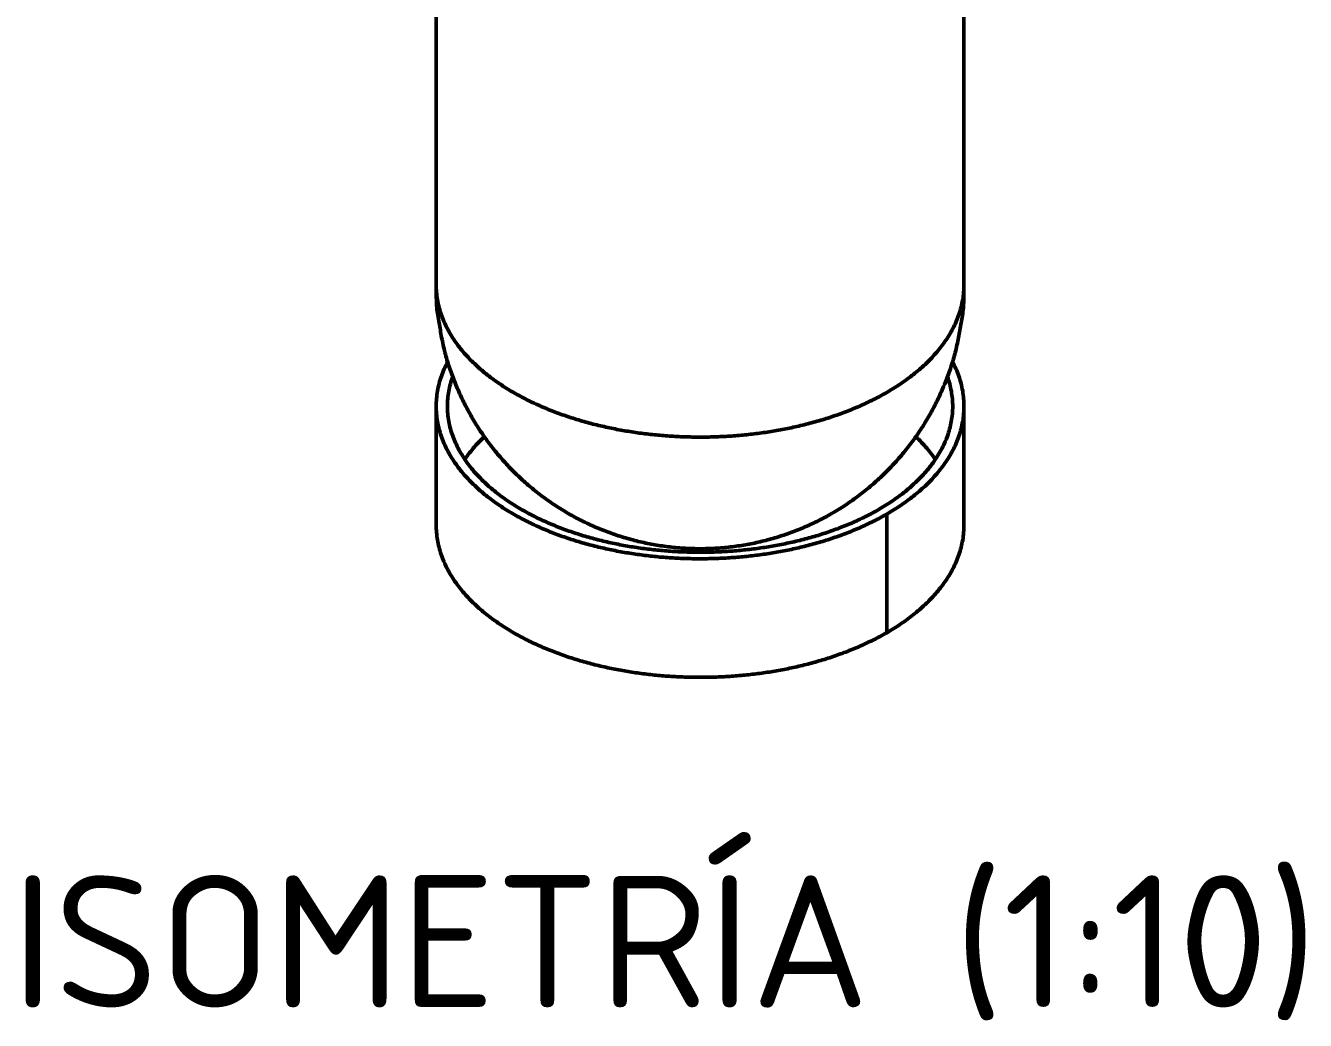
# Model space of a CAD drawing. Header units: millimetres. Extents: x 0 to 420, y 0 to 297.
# Drawn here: x 303.05 to 337, y 153.9 to 180.28 of the extents above; entities that cross this region are included whole.
import ezdxf
from ezdxf.enums import TextEntityAlignment as Align

# ---------------------------------------------------------------- set-up
doc = ezdxf.new("R2010")
doc.units = ezdxf.units.MM
doc.layers.add('01-VISIBLE', color=7, linetype='CONTINUOUS', lineweight=50)
doc.layers.add('06-TEXTO', color=7, linetype='CONTINUOUS', lineweight=25)
doc.styles.add('ISO3098', font='isocpeur.ttf')

msp = doc.modelspace()

# ---------------------------------------------------------------- linework, layer by layer
at = {"layer": '01-VISIBLE'}
for p, q in [((313.942, 173.41), (313.942, 186.629)), ((327.942, 173.41), (327.942, 186.629)), ((313.942, 167.041), (313.942, 170.185)), ((327.942, 167.041), (327.942, 170.185)), ((325.892, 167.327), (325.892, 164.184))]:
    msp.add_line(p, q, dxfattribs=at)
for points in [[(313.942, 173.41), (313.943, 173.36), (313.944, 173.31), (313.947, 173.26), (313.951, 173.21), (313.956, 173.16), (313.961, 173.11), (313.968, 173.061), (313.976, 173.011), (313.985, 172.962), (313.995, 172.913), (314.006, 172.864), (314.018, 172.816), (314.031, 172.767), (314.045, 172.719), (314.06, 172.671), (314.076, 172.624), (314.093, 172.577), (314.11, 172.53), (314.129, 172.483), (314.148, 172.437), (314.168, 172.391), (314.189, 172.346), (314.211, 172.301), (314.234, 172.256), (314.257, 172.212), (314.281, 172.168), (314.306, 172.124), (314.332, 172.081), (314.358, 172.038), (314.385, 171.996), (314.412, 171.954), (314.44, 171.913), (314.469, 171.872), (314.498, 171.831), (314.528, 171.791), (314.559, 171.751), (314.59, 171.712), (314.622, 171.673), (314.654, 171.635), (314.686, 171.597), (314.719, 171.559), (314.753, 171.522), (314.787, 171.485), (314.821, 171.449), (314.856, 171.413), (314.892, 171.378), (314.928, 171.343), (314.964, 171.308), (315, 171.274), (315.037, 171.24), (315.074, 171.206), (315.112, 171.173), (315.15, 171.141), (315.188, 171.108), (315.227, 171.077), (315.266, 171.045), (315.305, 171.014), (315.345, 170.983), (315.385, 170.953), (315.425, 170.923), (315.465, 170.893), (315.506, 170.864), (315.547, 170.835), (315.588, 170.807), (315.629, 170.779), (315.671, 170.751), (315.713, 170.723), (315.755, 170.696), (315.797, 170.67), (315.84, 170.643), (315.883, 170.617), (315.926, 170.591), (315.969, 170.566), (316.012, 170.541), (316.056, 170.516), (316.1, 170.492), (316.143, 170.468), (316.188, 170.444), (316.232, 170.421), (316.276, 170.397), (316.321, 170.375), (316.366, 170.352), (316.41, 170.33), (316.455, 170.308), (316.501, 170.286), (316.546, 170.265), (316.591, 170.244), (316.637, 170.223), (316.683, 170.203), (316.729, 170.183), (316.775, 170.163), (316.821, 170.143), (316.867, 170.124), (316.913, 170.105), (316.96, 170.086), (317.006, 170.068), (317.053, 170.05), (317.1, 170.032), (317.147, 170.014), (317.194, 169.997), (317.241, 169.98), (317.288, 169.963), (317.335, 169.947), (317.382, 169.93), (317.43, 169.914), (317.477, 169.898), (317.525, 169.883), (317.573, 169.868), (317.621, 169.853), (317.668, 169.838), (317.716, 169.823), (317.764, 169.809), (317.812, 169.795), (317.861, 169.781), (317.909, 169.768), (317.957, 169.755), (318.005, 169.742), (318.054, 169.729), (318.102, 169.716), (318.151, 169.704), (318.2, 169.692), (318.248, 169.68), (318.297, 169.668), (318.346, 169.657), (318.395, 169.646), (318.443, 169.635), (318.492, 169.624), (318.541, 169.614), (318.59, 169.604), (318.639, 169.594), (318.689, 169.584), (318.738, 169.574), (318.787, 169.565), (318.836, 169.556), (318.885, 169.547), (318.935, 169.538), (318.984, 169.53), (319.034, 169.522), (319.083, 169.514), (319.133, 169.506), (319.182, 169.499), (319.232, 169.491), (319.281, 169.484), (319.331, 169.477), (319.38, 169.471), (319.43, 169.464), (319.48, 169.458), (319.529, 169.452), (319.579, 169.446), (319.629, 169.44), (319.679, 169.435), (319.729, 169.43), (319.778, 169.425), (319.828, 169.42), (319.878, 169.416), (319.928, 169.411), (319.978, 169.407), (320.028, 169.403), (320.078, 169.4), (320.128, 169.396), (320.178, 169.393), (320.228, 169.39), (320.278, 169.387), (320.328, 169.384), (320.378, 169.382), (320.428, 169.38), (320.478, 169.378), (320.528, 169.376), (320.578, 169.374), (320.628, 169.373), (320.678, 169.372), (320.728, 169.371), (320.778, 169.37), (320.828, 169.369), (320.878, 169.369), (320.929, 169.369), (320.979, 169.369), (321.029, 169.369), (321.079, 169.369), (321.129, 169.37), (321.179, 169.371), (321.229, 169.372), (321.279, 169.373), (321.329, 169.375), (321.379, 169.377), (321.429, 169.378), (321.479, 169.381), (321.529, 169.383), (321.579, 169.385), (321.629, 169.388), (321.679, 169.391), (321.729, 169.394), (321.779, 169.398), (321.829, 169.401), (321.879, 169.405), (321.929, 169.409), (321.979, 169.413), (322.029, 169.418), (322.079, 169.422), (322.129, 169.427), (322.178, 169.432), (322.228, 169.437), (322.278, 169.443), (322.328, 169.449), (322.378, 169.455), (322.427, 169.461), (322.477, 169.467), (322.527, 169.474), (322.576, 169.48), (322.626, 169.487), (322.675, 169.495), (322.725, 169.502), (322.774, 169.51), (322.824, 169.517), (322.873, 169.525), (322.923, 169.534), (322.972, 169.542), (323.021, 169.551), (323.071, 169.56), (323.12, 169.569), (323.169, 169.579), (323.218, 169.588), (323.267, 169.598), (323.316, 169.608), (323.365, 169.619), (323.414, 169.629), (323.463, 169.64), (323.512, 169.651), (323.561, 169.662), (323.61, 169.674), (323.658, 169.685), (323.707, 169.697), (323.756, 169.709), (323.804, 169.722), (323.853, 169.735), (323.901, 169.747), (323.949, 169.761), (323.998, 169.774), (324.046, 169.788), (324.094, 169.801), (324.142, 169.816), (324.19, 169.83), (324.238, 169.845), (324.286, 169.859), (324.333, 169.875), (324.381, 169.89), (324.429, 169.906), (324.476, 169.921), (324.523, 169.938), (324.571, 169.954), (324.618, 169.971), (324.665, 169.988), (324.712, 170.005), (324.759, 170.022), (324.806, 170.04), (324.853, 170.058), (324.899, 170.076), (324.946, 170.095), (324.992, 170.114), (325.039, 170.133), (325.085, 170.152), (325.131, 170.172), (325.177, 170.192), (325.222, 170.212), (325.268, 170.233), (325.314, 170.254), (325.359, 170.275), (325.404, 170.296), (325.449, 170.318), (325.494, 170.34), (325.539, 170.362), (325.584, 170.385), (325.628, 170.408), (325.673, 170.431), (325.717, 170.455), (325.761, 170.479), (325.805, 170.503), (325.848, 170.528), (325.892, 170.552)], [(313.942, 173.385), (313.942, 173.332), (313.943, 173.28), (313.943, 173.227), (313.943, 173.175), (313.944, 173.122), (313.946, 173.07), (313.947, 173.017), (313.949, 172.965), (313.952, 172.913), (313.955, 172.86), (313.959, 172.808), (313.964, 172.756), (313.969, 172.703), (313.976, 172.651), (313.983, 172.599), (313.991, 172.547), (314, 172.496), (314.01, 172.444), (314.021, 172.393)], [(325.892, 170.552), (325.936, 170.578), (325.979, 170.604), (326.022, 170.63), (326.065, 170.656), (326.108, 170.683), (326.15, 170.71), (326.193, 170.737), (326.235, 170.765), (326.277, 170.793), (326.318, 170.822), (326.36, 170.851), (326.401, 170.88), (326.442, 170.91), (326.482, 170.94), (326.522, 170.97), (326.562, 171.001), (326.602, 171.032), (326.641, 171.064), (326.681, 171.096), (326.719, 171.128), (326.758, 171.161), (326.796, 171.194), (326.833, 171.227), (326.871, 171.261), (326.908, 171.296), (326.944, 171.33), (326.98, 171.366), (327.016, 171.401), (327.051, 171.437), (327.086, 171.474), (327.121, 171.511), (327.155, 171.548), (327.188, 171.586), (327.221, 171.624), (327.254, 171.662), (327.286, 171.701), (327.317, 171.741), (327.348, 171.781), (327.378, 171.821), (327.408, 171.862), (327.437, 171.903), (327.466, 171.945), (327.494, 171.987), (327.521, 172.029), (327.547, 172.072), (327.573, 172.115), (327.598, 172.159), (327.623, 172.203), (327.646, 172.248), (327.669, 172.293), (327.691, 172.338), (327.713, 172.384), (327.733, 172.43), (327.753, 172.477), (327.772, 172.523), (327.789, 172.571), (327.806, 172.618), (327.822, 172.666), (327.838, 172.714), (327.852, 172.763), (327.865, 172.811), (327.877, 172.86), (327.888, 172.909), (327.898, 172.959), (327.908, 173.008), (327.916, 173.058), (327.923, 173.108), (327.929, 173.158), (327.933, 173.209), (327.937, 173.259), (327.94, 173.309), (327.942, 173.36), (327.942, 173.41)], [(327.863, 172.393), (327.874, 172.443), (327.883, 172.493), (327.892, 172.543), (327.9, 172.594), (327.908, 172.644), (327.914, 172.695), (327.92, 172.746), (327.925, 172.797), (327.929, 172.848), (327.932, 172.899), (327.935, 172.95), (327.937, 173.001), (327.938, 173.052), (327.94, 173.103), (327.941, 173.154), (327.941, 173.206), (327.942, 173.257), (327.942, 173.308), (327.942, 173.359), (327.942, 173.41)], [(314.021, 172.393), (314.021, 172.394), (314.02, 172.396), (314.02, 172.397), (314.02, 172.399), (314.02, 172.4), (314.019, 172.402)], [(314.019, 172.402), (314.028, 172.352), (314.036, 172.303), (314.045, 172.253), (314.053, 172.204), (314.061, 172.154), (314.07, 172.105), (314.079, 172.055), (314.088, 172.006), (314.098, 171.957), (314.108, 171.908), (314.118, 171.858), (314.128, 171.809), (314.139, 171.76), (314.151, 171.712), (314.162, 171.663), (314.175, 171.614), (314.187, 171.566), (314.2, 171.517), (314.214, 171.469), (314.228, 171.421), (314.242, 171.373), (314.257, 171.325), (314.272, 171.277), (314.288, 171.229), (314.304, 171.182), (314.321, 171.134), (314.337, 171.087), (314.355, 171.04), (314.372, 170.993), (314.39, 170.946), (314.408, 170.899), (314.427, 170.852), (314.445, 170.806), (314.464, 170.759), (314.484, 170.713), (314.503, 170.667), (314.523, 170.621), (314.543, 170.575), (314.564, 170.529), (314.584, 170.483), (314.605, 170.438), (314.627, 170.393), (314.648, 170.347), (314.67, 170.302), (314.693, 170.257), (314.715, 170.212), (314.738, 170.168), (314.762, 170.123), (314.785, 170.079), (314.809, 170.035), (314.834, 169.991), (314.858, 169.947), (314.883, 169.904), (314.908, 169.861), (314.934, 169.817), (314.96, 169.774), (314.986, 169.732), (315.013, 169.689), (315.04, 169.647), (315.067, 169.605), (315.094, 169.563), (315.122, 169.521), (315.15, 169.479), (315.178, 169.438), (315.207, 169.397), (315.236, 169.356), (315.265, 169.315), (315.295, 169.274), (315.325, 169.234), (315.355, 169.194), (315.385, 169.154), (315.416, 169.114), (315.447, 169.075), (315.478, 169.035), (315.509, 168.996), (315.541, 168.957), (315.573, 168.919), (315.605, 168.88), (315.638, 168.842), (315.671, 168.804), (315.704, 168.767), (315.738, 168.729), (315.771, 168.692), (315.805, 168.655), (315.839, 168.618), (315.874, 168.582), (315.909, 168.546), (315.944, 168.51), (315.979, 168.474), (316.014, 168.439), (316.05, 168.403), (316.086, 168.368), (316.122, 168.334), (316.159, 168.299), (316.196, 168.265), (316.233, 168.231), (316.27, 168.198), (316.307, 168.164), (316.345, 168.131), (316.383, 168.098), (316.421, 168.066), (316.46, 168.034), (316.498, 168.002), (316.537, 167.97), (316.576, 167.938), (316.616, 167.907), (316.655, 167.876), (316.695, 167.846), (316.735, 167.816), (316.775, 167.786), (316.816, 167.756), (316.856, 167.726), (316.897, 167.697), (316.938, 167.668), (316.979, 167.64), (317.021, 167.612), (317.062, 167.584), (317.104, 167.556), (317.146, 167.529), (317.189, 167.502), (317.231, 167.475), (317.274, 167.448), (317.317, 167.422), (317.36, 167.396), (317.403, 167.371), (317.446, 167.346), (317.49, 167.321), (317.533, 167.296), (317.577, 167.272), (317.621, 167.248), (317.666, 167.224), (317.71, 167.201), (317.755, 167.178), (317.799, 167.155), (317.844, 167.133), (317.889, 167.111), (317.935, 167.089), (317.98, 167.068), (318.026, 167.047), (318.071, 167.026), (318.117, 167.005), (318.163, 166.985), (318.209, 166.966), (318.256, 166.946), (318.302, 166.927), (318.348, 166.908), (318.395, 166.89), (318.442, 166.872), (318.489, 166.854), (318.536, 166.837), (318.583, 166.82), (318.63, 166.803), (318.678, 166.786), (318.725, 166.77), (318.773, 166.755), (318.821, 166.739), (318.869, 166.724), (318.917, 166.71), (318.965, 166.695), (319.013, 166.681), (319.061, 166.668), (319.11, 166.654), (319.158, 166.641), (319.207, 166.629), (319.255, 166.616), (319.304, 166.605), (319.353, 166.593), (319.402, 166.582), (319.451, 166.571), (319.5, 166.56), (319.549, 166.55), (319.598, 166.54), (319.647, 166.531), (319.697, 166.522), (319.746, 166.513), (319.796, 166.505), (319.845, 166.497), (319.895, 166.489), (319.944, 166.482), (319.994, 166.475), (320.044, 166.468), (320.094, 166.462), (320.143, 166.456), (320.193, 166.45), (320.243, 166.445), (320.293, 166.44), (320.343, 166.436), (320.393, 166.432), (320.443, 166.428), (320.493, 166.425), (320.543, 166.421), (320.593, 166.419), (320.643, 166.416), (320.694, 166.415), (320.744, 166.413), (320.794, 166.412), (320.844, 166.411), (320.894, 166.41), (320.944, 166.41), (320.995, 166.41), (321.045, 166.411), (321.095, 166.412), (321.145, 166.413), (321.195, 166.415), (321.245, 166.417), (321.296, 166.419), (321.346, 166.422), (321.396, 166.425), (321.446, 166.428), (321.496, 166.432), (321.546, 166.436), (321.596, 166.441), (321.646, 166.446), (321.696, 166.451), (321.745, 166.456), (321.795, 166.462), (321.845, 166.469), (321.895, 166.475), (321.944, 166.482), (321.994, 166.49), (322.044, 166.497), (322.093, 166.505), (322.143, 166.514), (322.192, 166.523), (322.241, 166.532), (322.291, 166.541), (322.34, 166.551), (322.389, 166.561), (322.438, 166.572), (322.487, 166.583), (322.536, 166.594), (322.585, 166.606), (322.634, 166.618), (322.682, 166.63), (322.731, 166.642), (322.779, 166.655), (322.828, 166.669), (322.876, 166.682), (322.924, 166.697), (322.972, 166.711), (323.02, 166.726), (323.068, 166.741), (323.116, 166.756), (323.163, 166.772), (323.211, 166.788), (323.258, 166.804), (323.305, 166.821), (323.353, 166.838), (323.4, 166.856), (323.447, 166.873), (323.493, 166.892), (323.54, 166.91), (323.587, 166.929), (323.633, 166.948), (323.679, 166.967), (323.725, 166.987), (323.771, 167.007), (323.817, 167.028), (323.863, 167.049), (323.908, 167.07), (323.954, 167.091), (323.999, 167.113), (324.044, 167.135), (324.089, 167.157), (324.134, 167.18), (324.178, 167.203), (324.223, 167.226), (324.267, 167.25), (324.311, 167.274), (324.355, 167.298), (324.399, 167.323), (324.442, 167.348)], [(324.442, 167.348), (324.485, 167.373), (324.529, 167.399), (324.572, 167.424), (324.614, 167.451), (324.657, 167.477), (324.699, 167.504), (324.742, 167.531), (324.784, 167.558), (324.825, 167.586), (324.867, 167.614), (324.908, 167.642), (324.95, 167.671), (324.991, 167.7), (325.031, 167.729), (325.072, 167.758), (325.112, 167.788), (325.153, 167.818), (325.192, 167.848), (325.232, 167.879), (325.272, 167.91), (325.311, 167.941), (325.35, 167.972), (325.389, 168.004), (325.428, 168.036), (325.466, 168.068), (325.504, 168.101), (325.542, 168.134), (325.58, 168.167), (325.617, 168.2), (325.654, 168.234), (325.691, 168.267), (325.728, 168.302), (325.764, 168.336), (325.801, 168.371), (325.837, 168.406), (325.872, 168.441), (325.908, 168.476), (325.943, 168.512), (325.978, 168.548), (326.013, 168.584), (326.047, 168.621), (326.081, 168.657), (326.115, 168.694), (326.149, 168.731), (326.182, 168.769), (326.215, 168.806), (326.248, 168.844), (326.281, 168.882), (326.313, 168.921), (326.345, 168.959), (326.377, 168.998), (326.408, 169.037), (326.439, 169.077), (326.47, 169.116), (326.501, 169.156), (326.531, 169.196), (326.561, 169.236), (326.591, 169.276), (326.621, 169.317), (326.65, 169.357), (326.679, 169.398), (326.707, 169.44), (326.736, 169.481), (326.764, 169.523), (326.791, 169.564), (326.819, 169.606), (326.846, 169.648), (326.873, 169.691), (326.899, 169.733), (326.925, 169.776), (326.951, 169.819), (326.977, 169.862), (327.002, 169.906), (327.027, 169.949), (327.052, 169.993), (327.076, 170.037), (327.1, 170.081), (327.123, 170.125), (327.147, 170.169), (327.17, 170.214), (327.192, 170.259), (327.215, 170.304), (327.237, 170.349), (327.258, 170.394), (327.28, 170.439), (327.301, 170.485), (327.321, 170.53), (327.342, 170.576), (327.362, 170.622), (327.382, 170.668), (327.401, 170.714), (327.421, 170.761), (327.44, 170.807), (327.458, 170.854), (327.477, 170.9), (327.495, 170.947), (327.513, 170.994), (327.53, 171.041), (327.547, 171.088), (327.564, 171.135), (327.581, 171.182), (327.597, 171.23), (327.612, 171.278), (327.627, 171.325), (327.642, 171.373), (327.657, 171.421), (327.671, 171.47), (327.684, 171.518), (327.697, 171.566), (327.71, 171.615), (327.722, 171.663), (327.734, 171.712), (327.745, 171.761), (327.756, 171.81), (327.767, 171.859), (327.777, 171.908), (327.787, 171.957), (327.796, 172.006), (327.805, 172.056), (327.814, 172.105), (327.823, 172.154), (327.831, 172.204), (327.84, 172.253), (327.848, 172.303), (327.856, 172.352), (327.865, 172.402)], [(327.865, 172.402), (327.865, 172.4), (327.864, 172.399), (327.864, 172.397), (327.864, 172.396), (327.864, 172.394), (327.863, 172.393)], [(314.246, 171.362), (314.222, 171.317), (314.199, 171.271), (314.178, 171.224), (314.157, 171.178), (314.137, 171.131), (314.117, 171.083), (314.099, 171.036), (314.082, 170.987), (314.065, 170.939), (314.05, 170.89), (314.035, 170.841), (314.022, 170.792), (314.009, 170.742), (313.998, 170.692), (313.987, 170.642), (313.978, 170.592), (313.969, 170.542), (313.962, 170.491), (313.956, 170.44), (313.951, 170.389), (313.947, 170.338), (313.944, 170.287), (313.943, 170.236), (313.942, 170.185)], [(327.942, 170.185), (327.942, 170.236), (327.94, 170.287), (327.937, 170.338), (327.933, 170.389), (327.928, 170.44), (327.922, 170.491), (327.915, 170.542), (327.907, 170.592), (327.897, 170.642), (327.887, 170.692), (327.875, 170.742), (327.863, 170.792), (327.849, 170.841), (327.835, 170.89), (327.819, 170.939), (327.803, 170.988), (327.785, 171.036), (327.767, 171.083), (327.748, 171.131), (327.728, 171.178), (327.707, 171.224), (327.685, 171.271), (327.662, 171.317), (327.639, 171.362)], [(314.381, 170.969), (314.365, 170.922), (314.349, 170.874), (314.335, 170.826), (314.321, 170.778), (314.309, 170.73), (314.297, 170.681), (314.287, 170.632), (314.278, 170.583), (314.269, 170.534), (314.262, 170.484), (314.256, 170.434), (314.251, 170.385), (314.247, 170.335), (314.244, 170.285), (314.243, 170.235), (314.242, 170.185)], [(327.642, 170.185), (327.642, 170.235), (327.64, 170.285), (327.637, 170.335), (327.633, 170.385), (327.628, 170.434), (327.622, 170.484), (327.615, 170.534), (327.607, 170.583), (327.597, 170.632), (327.587, 170.681), (327.575, 170.73), (327.563, 170.778), (327.549, 170.826), (327.535, 170.874), (327.52, 170.922), (327.503, 170.969)], [(313.942, 170.185), (313.943, 170.135), (313.944, 170.085), (313.947, 170.035), (313.951, 169.985), (313.956, 169.935), (313.961, 169.885), (313.968, 169.836), (313.976, 169.786), (313.985, 169.737), (313.995, 169.688), (314.006, 169.639), (314.018, 169.59), (314.031, 169.542), (314.045, 169.494), (314.06, 169.446), (314.076, 169.399), (314.093, 169.351), (314.11, 169.305), (314.129, 169.258), (314.148, 169.212), (314.168, 169.166), (314.189, 169.12), (314.211, 169.075), (314.234, 169.031), (314.257, 168.986), (314.281, 168.942), (314.306, 168.899), (314.332, 168.856), (314.358, 168.813), (314.385, 168.771), (314.412, 168.729), (314.44, 168.688), (314.469, 168.647), (314.498, 168.606), (314.528, 168.566), (314.559, 168.526), (314.59, 168.487), (314.622, 168.448), (314.654, 168.41), (314.686, 168.372), (314.719, 168.334), (314.753, 168.297), (314.787, 168.26), (314.821, 168.224), (314.856, 168.188), (314.892, 168.153), (314.928, 168.117), (314.964, 168.083), (315, 168.049), (315.037, 168.015), (315.074, 167.981), (315.112, 167.948), (315.15, 167.916), (315.188, 167.883), (315.227, 167.851), (315.266, 167.82), (315.305, 167.789), (315.345, 167.758), (315.385, 167.728), (315.425, 167.698), (315.465, 167.668), (315.506, 167.639), (315.547, 167.61), (315.588, 167.582), (315.629, 167.553), (315.671, 167.526), (315.713, 167.498), (315.755, 167.471), (315.797, 167.444), (315.84, 167.418), (315.883, 167.392), (315.926, 167.366), (315.969, 167.341), (316.012, 167.316), (316.056, 167.291), (316.1, 167.267), (316.143, 167.243), (316.188, 167.219), (316.232, 167.195), (316.276, 167.172), (316.321, 167.149), (316.366, 167.127), (316.41, 167.105), (316.455, 167.083), (316.501, 167.061), (316.546, 167.04), (316.591, 167.019), (316.637, 166.998), (316.683, 166.978), (316.729, 166.958), (316.775, 166.938), (316.821, 166.918), (316.867, 166.899), (316.913, 166.88), (316.96, 166.861), (317.006, 166.843), (317.053, 166.825), (317.1, 166.807), (317.147, 166.789), (317.194, 166.772), (317.241, 166.755), (317.288, 166.738), (317.335, 166.721), (317.382, 166.705), (317.43, 166.689), (317.477, 166.673), (317.525, 166.658), (317.573, 166.642), (317.621, 166.627), (317.668, 166.613), (317.716, 166.598), (317.764, 166.584), (317.812, 166.57), (317.861, 166.556), (317.909, 166.543), (317.957, 166.529), (318.005, 166.516), (318.054, 166.504), (318.102, 166.491), (318.151, 166.479), (318.2, 166.467), (318.248, 166.455), (318.297, 166.443), (318.346, 166.432), (318.395, 166.421), (318.443, 166.41), (318.492, 166.399), (318.541, 166.389), (318.59, 166.378), (318.639, 166.368), (318.689, 166.359), (318.738, 166.349), (318.787, 166.34), (318.836, 166.331), (318.885, 166.322), (318.935, 166.313), (318.984, 166.305), (319.034, 166.297), (319.083, 166.289), (319.133, 166.281), (319.182, 166.273), (319.232, 166.266), (319.281, 166.259), (319.331, 166.252), (319.38, 166.245), (319.43, 166.239), (319.48, 166.233), (319.529, 166.227), (319.579, 166.221), (319.629, 166.215), (319.679, 166.21), (319.729, 166.205), (319.778, 166.2), (319.828, 166.195), (319.878, 166.19), (319.928, 166.186), (319.978, 166.182), (320.028, 166.178), (320.078, 166.174), (320.128, 166.171), (320.178, 166.168), (320.228, 166.165), (320.278, 166.162), (320.328, 166.159), (320.378, 166.157), (320.428, 166.154), (320.478, 166.152), (320.528, 166.151), (320.578, 166.149), (320.628, 166.148), (320.678, 166.146), (320.728, 166.145), (320.778, 166.145), (320.828, 166.144), (320.878, 166.144), (320.929, 166.144), (320.979, 166.144), (321.029, 166.144), (321.079, 166.144), (321.129, 166.145), (321.179, 166.146), (321.229, 166.147), (321.279, 166.148), (321.329, 166.15), (321.379, 166.151), (321.429, 166.153), (321.479, 166.155), (321.529, 166.158), (321.579, 166.16), (321.629, 166.163), (321.679, 166.166), (321.729, 166.169), (321.779, 166.173), (321.829, 166.176), (321.879, 166.18), (321.929, 166.184), (321.979, 166.188), (322.029, 166.193), (322.079, 166.197), (322.129, 166.202), (322.178, 166.207), (322.228, 166.212), (322.278, 166.218), (322.328, 166.223), (322.378, 166.229), (322.427, 166.236), (322.477, 166.242), (322.527, 166.248), (322.576, 166.255), (322.626, 166.262), (322.675, 166.269), (322.725, 166.277), (322.774, 166.284), (322.824, 166.292), (322.873, 166.3), (322.923, 166.309), (322.972, 166.317), (323.021, 166.326), (323.071, 166.335), (323.12, 166.344), (323.169, 166.353), (323.218, 166.363), (323.267, 166.373), (323.316, 166.383), (323.365, 166.393), (323.414, 166.404), (323.463, 166.415), (323.512, 166.426), (323.561, 166.437), (323.61, 166.448), (323.658, 166.46), (323.707, 166.472), (323.756, 166.484), (323.804, 166.497), (323.853, 166.509), (323.901, 166.522), (323.949, 166.535), (323.998, 166.549), (324.046, 166.562), (324.094, 166.576), (324.142, 166.59), (324.19, 166.605), (324.238, 166.619), (324.286, 166.634), (324.333, 166.649), (324.381, 166.665), (324.429, 166.68), (324.476, 166.696), (324.523, 166.712), (324.571, 166.729), (324.618, 166.746), (324.665, 166.763), (324.712, 166.78), (324.759, 166.797), (324.806, 166.815), (324.853, 166.833), (324.899, 166.851), (324.946, 166.87), (324.992, 166.889), (325.039, 166.908), (325.085, 166.927), (325.131, 166.947), (325.177, 166.967), (325.222, 166.987), (325.268, 167.008), (325.314, 167.028), (325.359, 167.05), (325.404, 167.071), (325.449, 167.093), (325.494, 167.115), (325.539, 167.137), (325.584, 167.16), (325.628, 167.183), (325.673, 167.206), (325.717, 167.23), (325.761, 167.254), (325.805, 167.278), (325.848, 167.302), (325.892, 167.327)], [(314.242, 170.185), (314.243, 170.135), (314.244, 170.085), (314.247, 170.035), (314.251, 169.985), (314.256, 169.935), (314.262, 169.885), (314.27, 169.836), (314.278, 169.786), (314.287, 169.737), (314.298, 169.688), (314.309, 169.639), (314.322, 169.591), (314.335, 169.543), (314.35, 169.495), (314.365, 169.447), (314.382, 169.4), (314.399, 169.353), (314.417, 169.306), (314.437, 169.26), (314.457, 169.214), (314.478, 169.169), (314.499, 169.123), (314.522, 169.079), (314.545, 169.034), (314.57, 168.991), (314.594, 168.947), (314.62, 168.904), (314.647, 168.862), (314.674, 168.819), (314.701, 168.778), (314.73, 168.736), (314.759, 168.696), (314.788, 168.655), (314.819, 168.615), (314.849, 168.576), (314.881, 168.537), (314.913, 168.498), (314.945, 168.46), (314.978, 168.422), (315.012, 168.385), (315.046, 168.348), (315.08, 168.312), (315.115, 168.276), (315.15, 168.24), (315.186, 168.205), (315.222, 168.171), (315.259, 168.136), (315.296, 168.103), (315.333, 168.069), (315.371, 168.036), (315.409, 168.004), (315.447, 167.972), (315.486, 167.94), (315.525, 167.909), (315.565, 167.878), (315.604, 167.847), (315.644, 167.817), (315.685, 167.787), (315.725, 167.758), (315.766, 167.729), (315.807, 167.7), (315.849, 167.672), (315.89, 167.644), (315.932, 167.617), (315.974, 167.59), (316.017, 167.563), (316.059, 167.536), (316.102, 167.51), (316.145, 167.485), (316.188, 167.459), (316.231, 167.434), (316.275, 167.41), (316.319, 167.385), (316.363, 167.361), (316.407, 167.338), (316.451, 167.314), (316.496, 167.291), (316.54, 167.269), (316.585, 167.246), (316.63, 167.224), (316.675, 167.203), (316.721, 167.181), (316.766, 167.16), (316.812, 167.139), (316.857, 167.119), (316.903, 167.099), (316.949, 167.079), (316.995, 167.059), (317.042, 167.04), (317.088, 167.021), (317.134, 167.002), (317.181, 166.984), (317.228, 166.966), (317.275, 166.948), (317.321, 166.93), (317.368, 166.913), (317.416, 166.896), (317.463, 166.879), (317.51, 166.863), (317.557, 166.847), (317.605, 166.831), (317.653, 166.815), (317.7, 166.8), (317.748, 166.785), (317.796, 166.77), (317.844, 166.755), (317.892, 166.741), (317.94, 166.727), (317.988, 166.713), (318.036, 166.699), (318.085, 166.686), (318.133, 166.673), (318.181, 166.66), (318.23, 166.648), (318.278, 166.636), (318.327, 166.624), (318.376, 166.612), (318.424, 166.6), (318.473, 166.589), (318.522, 166.578), (318.571, 166.567), (318.62, 166.556), (318.669, 166.546), (318.718, 166.536), (318.767, 166.526), (318.816, 166.517), (318.866, 166.507), (318.915, 166.498), (318.964, 166.489), (319.013, 166.48), (319.063, 166.472), (319.112, 166.464), (319.162, 166.456), (319.211, 166.448), (319.261, 166.441), (319.31, 166.433), (319.36, 166.426), (319.409, 166.419), (319.459, 166.413), (319.509, 166.406), (319.558, 166.4), (319.608, 166.394), (319.658, 166.388), (319.708, 166.383), (319.758, 166.378), (319.807, 166.373), (319.857, 166.368), (319.907, 166.363), (319.957, 166.359), (320.007, 166.355), (320.057, 166.351), (320.107, 166.347), (320.157, 166.343), (320.207, 166.34), (320.257, 166.337), (320.307, 166.334), (320.357, 166.331), (320.407, 166.329), (320.457, 166.327), (320.507, 166.325), (320.557, 166.323), (320.607, 166.322), (320.657, 166.32), (320.707, 166.319), (320.757, 166.318), (320.807, 166.317), (320.858, 166.317), (320.908, 166.317), (320.958, 166.317), (321.008, 166.317), (321.058, 166.317), (321.108, 166.318), (321.158, 166.319), (321.208, 166.32), (321.258, 166.321), (321.308, 166.322), (321.358, 166.324), (321.408, 166.326), (321.458, 166.328), (321.508, 166.331), (321.558, 166.333), (321.609, 166.336), (321.659, 166.339), (321.708, 166.342), (321.758, 166.346), (321.808, 166.349), (321.858, 166.353), (321.908, 166.357), (321.958, 166.361), (322.008, 166.366), (322.058, 166.371), (322.108, 166.376), (322.158, 166.381), (322.207, 166.386), (322.257, 166.392), (322.307, 166.398), (322.357, 166.404), (322.406, 166.41), (322.456, 166.417), (322.506, 166.424), (322.555, 166.43), (322.605, 166.438), (322.654, 166.445), (322.704, 166.453), (322.753, 166.461), (322.803, 166.469), (322.852, 166.477), (322.901, 166.486), (322.951, 166.495), (323, 166.504), (323.049, 166.513), (323.098, 166.523), (323.148, 166.532), (323.197, 166.542), (323.246, 166.553), (323.295, 166.563), (323.344, 166.574), (323.392, 166.585), (323.441, 166.596), (323.49, 166.607), (323.539, 166.619), (323.587, 166.631), (323.636, 166.643), (323.685, 166.656), (323.733, 166.668), (323.781, 166.681), (323.83, 166.694), (323.878, 166.708), (323.926, 166.722), (323.974, 166.735), (324.022, 166.75), (324.07, 166.764), (324.118, 166.779), (324.166, 166.794), (324.214, 166.809), (324.261, 166.825), (324.309, 166.841), (324.356, 166.857), (324.404, 166.873), (324.451, 166.89), (324.498, 166.906), (324.545, 166.924), (324.592, 166.941), (324.639, 166.959), (324.686, 166.977), (324.732, 166.995), (324.779, 167.014), (324.825, 167.033), (324.871, 167.052), (324.918, 167.071), (324.964, 167.091), (325.009, 167.111), (325.055, 167.131), (325.101, 167.152), (325.146, 167.173), (325.192, 167.194), (325.237, 167.216), (325.282, 167.238), (325.327, 167.26), (325.372, 167.283), (325.416, 167.305), (325.461, 167.329), (325.505, 167.352), (325.549, 167.376), (325.593, 167.4), (325.636, 167.425), (325.68, 167.45)], [(325.68, 167.45), (325.723, 167.475), (325.767, 167.501), (325.81, 167.527), (325.853, 167.553), (325.895, 167.58), (325.938, 167.607), (325.98, 167.635), (326.022, 167.663), (326.063, 167.691), (326.105, 167.719), (326.146, 167.748), (326.187, 167.778), (326.228, 167.808), (326.268, 167.838), (326.308, 167.868), (326.348, 167.899), (326.387, 167.931), (326.426, 167.963), (326.465, 167.995), (326.503, 168.027), (326.541, 168.06), (326.579, 168.094), (326.616, 168.128), (326.653, 168.162), (326.689, 168.197), (326.726, 168.232), (326.761, 168.268), (326.796, 168.304), (326.831, 168.34), (326.865, 168.377), (326.899, 168.414), (326.932, 168.452), (326.965, 168.49), (326.997, 168.529), (327.029, 168.568), (327.06, 168.608), (327.091, 168.648), (327.121, 168.688), (327.15, 168.729), (327.178, 168.771), (327.206, 168.813), (327.234, 168.855), (327.26, 168.898), (327.286, 168.941), (327.311, 168.985), (327.336, 169.029), (327.359, 169.073), (327.382, 169.118), (327.404, 169.163), (327.425, 169.209), (327.446, 169.255), (327.465, 169.302), (327.484, 169.348), (327.501, 169.396), (327.518, 169.443), (327.534, 169.491), (327.548, 169.539), (327.562, 169.588), (327.574, 169.636), (327.586, 169.685), (327.597, 169.735), (327.606, 169.784), (327.615, 169.834), (327.622, 169.884), (327.628, 169.934), (327.633, 169.984), (327.637, 170.034), (327.64, 170.084), (327.642, 170.135), (327.642, 170.185)], [(325.892, 167.327), (325.936, 167.353), (325.979, 167.378), (326.022, 167.404), (326.065, 167.431), (326.108, 167.458), (326.15, 167.485), (326.193, 167.512), (326.235, 167.54), (326.277, 167.568), (326.318, 167.597), (326.36, 167.626), (326.401, 167.655), (326.442, 167.685), (326.482, 167.715), (326.522, 167.745), (326.562, 167.776), (326.602, 167.807), (326.641, 167.838), (326.681, 167.87), (326.719, 167.903), (326.758, 167.935), (326.796, 167.969), (326.833, 168.002), (326.871, 168.036), (326.908, 168.07), (326.944, 168.105), (326.98, 168.14), (327.016, 168.176), (327.051, 168.212), (327.086, 168.249), (327.121, 168.285), (327.155, 168.323), (327.188, 168.36), (327.221, 168.399), (327.254, 168.437), (327.286, 168.476), (327.317, 168.516), (327.348, 168.556), (327.378, 168.596), (327.408, 168.637), (327.437, 168.678), (327.466, 168.719), (327.494, 168.762), (327.521, 168.804), (327.547, 168.847), (327.573, 168.89), (327.598, 168.934), (327.623, 168.978), (327.646, 169.023), (327.669, 169.068), (327.691, 169.113), (327.713, 169.159), (327.733, 169.205), (327.753, 169.251), (327.772, 169.298), (327.789, 169.345), (327.806, 169.393), (327.822, 169.441), (327.838, 169.489), (327.852, 169.537), (327.865, 169.586), (327.877, 169.635), (327.888, 169.684), (327.898, 169.734), (327.908, 169.783), (327.916, 169.833), (327.923, 169.883), (327.929, 169.933), (327.933, 169.983), (327.937, 170.034), (327.94, 170.084), (327.942, 170.135), (327.942, 170.185)], [(315.219, 169.379), (315.181, 169.343), (315.143, 169.305), (315.106, 169.268), (315.069, 169.229), (315.033, 169.191), (314.997, 169.152), (314.962, 169.112), (314.927, 169.072), (314.893, 169.031), (314.86, 168.99), (314.827, 168.948), (314.795, 168.906), (314.763, 168.863), (314.732, 168.82), (314.702, 168.776)], [(327.182, 168.776), (327.152, 168.82), (327.121, 168.863), (327.09, 168.906), (327.058, 168.948), (327.025, 168.99), (326.991, 169.031), (326.957, 169.072), (326.923, 169.112), (326.887, 169.152), (326.852, 169.191), (326.815, 169.229), (326.779, 169.268), (326.741, 169.305), (326.704, 169.343), (326.665, 169.379)], [(313.942, 167.041), (313.943, 166.991), (313.944, 166.941), (313.947, 166.891), (313.951, 166.841), (313.956, 166.792), (313.961, 166.742), (313.968, 166.692), (313.976, 166.643), (313.985, 166.593), (313.995, 166.544), (314.006, 166.496), (314.018, 166.447), (314.031, 166.399), (314.045, 166.35), (314.06, 166.303), (314.076, 166.255), (314.093, 166.208), (314.11, 166.161), (314.129, 166.114), (314.148, 166.068), (314.168, 166.022), (314.189, 165.977), (314.211, 165.932), (314.234, 165.887), (314.257, 165.843), (314.281, 165.799), (314.306, 165.755), (314.332, 165.712), (314.358, 165.67), (314.385, 165.627), (314.412, 165.586), (314.44, 165.544), (314.469, 165.503), (314.498, 165.463), (314.528, 165.422), (314.559, 165.383), (314.59, 165.343), (314.622, 165.305), (314.654, 165.266), (314.686, 165.228), (314.719, 165.191), (314.753, 165.153), (314.787, 165.117), (314.821, 165.08), (314.856, 165.044), (314.892, 165.009), (314.928, 164.974), (314.964, 164.939), (315, 164.905), (315.037, 164.871), (315.074, 164.838), (315.112, 164.805), (315.15, 164.772), (315.188, 164.74), (315.227, 164.708), (315.266, 164.676), (315.305, 164.645), (315.345, 164.615), (315.385, 164.584), (315.425, 164.554), (315.465, 164.525), (315.506, 164.495), (315.547, 164.467), (315.588, 164.438), (315.629, 164.41), (315.671, 164.382), (315.713, 164.355), (315.755, 164.328), (315.797, 164.301), (315.84, 164.275), (315.883, 164.248), (315.926, 164.223), (315.969, 164.197), (316.012, 164.172), (316.056, 164.148), (316.1, 164.123), (316.143, 164.099), (316.188, 164.075), (316.232, 164.052), (316.276, 164.029), (316.321, 164.006), (316.366, 163.983), (316.41, 163.961), (316.455, 163.939), (316.501, 163.918), (316.546, 163.896), (316.591, 163.875), (316.637, 163.855), (316.683, 163.834), (316.729, 163.814), (316.775, 163.794), (316.821, 163.775), (316.867, 163.755), (316.913, 163.736), (316.96, 163.718), (317.006, 163.699), (317.053, 163.681), (317.1, 163.663), (317.147, 163.646), (317.194, 163.628), (317.241, 163.611), (317.288, 163.594), (317.335, 163.578), (317.382, 163.562), (317.43, 163.546), (317.477, 163.53), (317.525, 163.514), (317.573, 163.499), (317.621, 163.484), (317.668, 163.469), (317.716, 163.455), (317.764, 163.44), (317.812, 163.426), (317.861, 163.413), (317.909, 163.399), (317.957, 163.386), (318.005, 163.373), (318.054, 163.36), (318.102, 163.347), (318.151, 163.335), (318.2, 163.323), (318.248, 163.311), (318.297, 163.3), (318.346, 163.288), (318.395, 163.277), (318.443, 163.266), (318.492, 163.256), (318.541, 163.245), (318.59, 163.235), (318.639, 163.225), (318.689, 163.215), (318.738, 163.206), (318.787, 163.196), (318.836, 163.187), (318.885, 163.178), (318.935, 163.17), (318.984, 163.161), (319.034, 163.153), (319.083, 163.145), (319.133, 163.137), (319.182, 163.13), (319.232, 163.123), (319.281, 163.115), (319.331, 163.109), (319.38, 163.102), (319.43, 163.095), (319.48, 163.089), (319.529, 163.083), (319.579, 163.077), (319.629, 163.072), (319.679, 163.066), (319.729, 163.061), (319.778, 163.056), (319.828, 163.051), (319.878, 163.047), (319.928, 163.043), (319.978, 163.039), (320.028, 163.035), (320.078, 163.031), (320.128, 163.027), (320.178, 163.024), (320.228, 163.021), (320.278, 163.018), (320.328, 163.016), (320.378, 163.013), (320.428, 163.011), (320.478, 163.009), (320.528, 163.007), (320.578, 163.005), (320.628, 163.004), (320.678, 163.003), (320.728, 163.002), (320.778, 163.001), (320.828, 163.001), (320.878, 163), (320.929, 163), (320.979, 163), (321.029, 163), (321.079, 163.001), (321.129, 163.001), (321.179, 163.002), (321.229, 163.003), (321.279, 163.005), (321.329, 163.006), (321.379, 163.008), (321.429, 163.01), (321.479, 163.012), (321.529, 163.014), (321.579, 163.017), (321.629, 163.02), (321.679, 163.022), (321.729, 163.026), (321.779, 163.029), (321.829, 163.033), (321.879, 163.036), (321.929, 163.04), (321.979, 163.045), (322.029, 163.049), (322.079, 163.054), (322.129, 163.058), (322.178, 163.064), (322.228, 163.069), (322.278, 163.074), (322.328, 163.08), (322.378, 163.086), (322.427, 163.092), (322.477, 163.098), (322.527, 163.105), (322.576, 163.112), (322.626, 163.119), (322.675, 163.126), (322.725, 163.133), (322.774, 163.141), (322.824, 163.149), (322.873, 163.157), (322.923, 163.165), (322.972, 163.174), (323.021, 163.182), (323.071, 163.191), (323.12, 163.201), (323.169, 163.21), (323.218, 163.22), (323.267, 163.229), (323.316, 163.24), (323.365, 163.25), (323.414, 163.26), (323.463, 163.271), (323.512, 163.282), (323.561, 163.293), (323.61, 163.305), (323.658, 163.317), (323.707, 163.329), (323.756, 163.341), (323.804, 163.353), (323.853, 163.366), (323.901, 163.379), (323.949, 163.392), (323.998, 163.405), (324.046, 163.419), (324.094, 163.433), (324.142, 163.447), (324.19, 163.461), (324.238, 163.476), (324.286, 163.491), (324.333, 163.506), (324.381, 163.521), (324.429, 163.537), (324.476, 163.553), (324.523, 163.569), (324.571, 163.585), (324.618, 163.602), (324.665, 163.619), (324.712, 163.636), (324.759, 163.654), (324.806, 163.671), (324.853, 163.689), (324.899, 163.708), (324.946, 163.726), (324.992, 163.745), (325.039, 163.764), (325.085, 163.784), (325.131, 163.803), (325.177, 163.823), (325.222, 163.844), (325.268, 163.864), (325.314, 163.885), (325.359, 163.906), (325.404, 163.928), (325.449, 163.949), (325.494, 163.971), (325.539, 163.994), (325.584, 164.016), (325.628, 164.039), (325.673, 164.063), (325.717, 164.086), (325.761, 164.11), (325.805, 164.134), (325.848, 164.159), (325.892, 164.184)], [(325.892, 164.184), (325.936, 164.209), (325.979, 164.235), (326.022, 164.261), (326.065, 164.287), (326.108, 164.314), (326.15, 164.341), (326.193, 164.369), (326.235, 164.396), (326.277, 164.425), (326.318, 164.453), (326.36, 164.482), (326.401, 164.511), (326.442, 164.541), (326.482, 164.571), (326.522, 164.601), (326.562, 164.632), (326.602, 164.663), (326.641, 164.695), (326.681, 164.727), (326.719, 164.759), (326.758, 164.792), (326.796, 164.825), (326.833, 164.859), (326.871, 164.893), (326.908, 164.927), (326.944, 164.962), (326.98, 164.997), (327.016, 165.033), (327.051, 165.069), (327.086, 165.105), (327.121, 165.142), (327.155, 165.179), (327.188, 165.217), (327.221, 165.255), (327.254, 165.294), (327.286, 165.333), (327.317, 165.372), (327.348, 165.412), (327.378, 165.452), (327.408, 165.493), (327.437, 165.534), (327.466, 165.576), (327.494, 165.618), (327.521, 165.661), (327.547, 165.703), (327.573, 165.747), (327.598, 165.791), (327.623, 165.835), (327.646, 165.879), (327.669, 165.924), (327.691, 165.97), (327.713, 166.015), (327.733, 166.061), (327.753, 166.108), (327.772, 166.155), (327.789, 166.202), (327.806, 166.249), (327.822, 166.297), (327.838, 166.345), (327.852, 166.394), (327.865, 166.443), (327.877, 166.492), (327.888, 166.541), (327.898, 166.59), (327.908, 166.64), (327.916, 166.69), (327.923, 166.74), (327.929, 166.79), (327.933, 166.84), (327.937, 166.89), (327.94, 166.941), (327.942, 166.991), (327.942, 167.041)]]:
    msp.add_lwpolyline(points, dxfattribs=at)

# ---------------------------------------------------------------- texts
at = {"layer": '06-TEXTO', "style": 'ISO3098'}
msp.add_text('ISOMETRÍA (1:10)', height=3.5, dxfattribs=at).set_placement((320, 156), align=Align.MIDDLE_CENTER)

doc.saveas('drawing.dxf')
